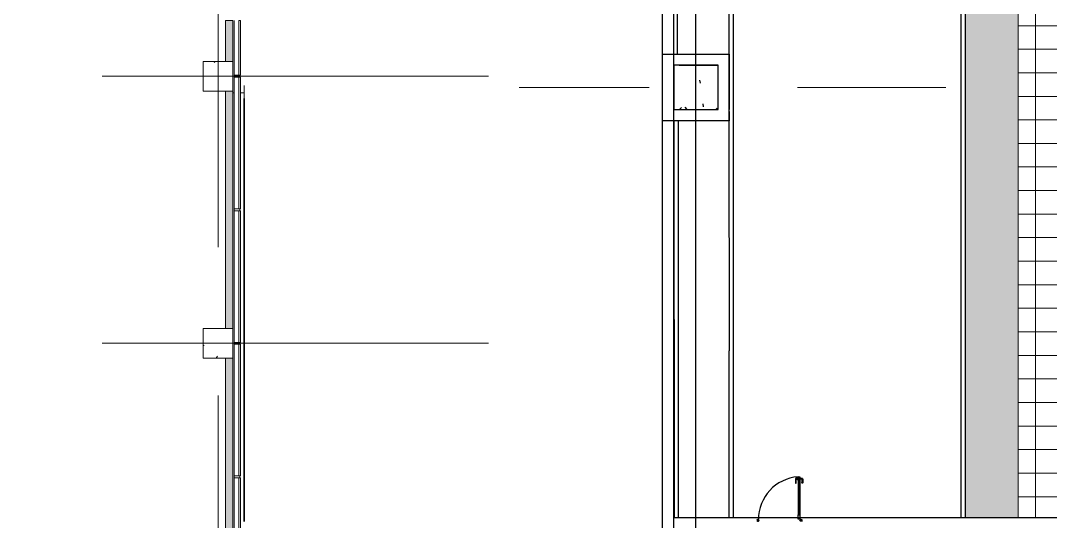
# Model space of a CAD drawing. Extents: x -14231 to 343475, y -171733 to 30720.
# Drawn here: x 205353 to 233148, y -120043 to -106543 of the extents above; entities that cross this region are included whole.
import ezdxf

# ---------------------------------------------------------------- set-up
doc = ezdxf.new("R2010")
doc.units = 0
doc.header["$LTSCALE"] = 8
doc.linetypes.add('IDA - Grid Line', pattern=[3500, 2000, -500, 500, -500])
doc.layers.get('0').update_dxf_attribs({"color": 1, "linetype": 'CONTINUOUS'})
doc.layers.add('000_CTCI_CSA', color=7, linetype='CONTINUOUS')
for name, color, linetype, lineweight in [('25% 高架沖孔地板', 3, 'CONTINUOUS', 0), ('A-_ANOTGRID_E', 7, 'CONTINUOUS', 9), ('A-_CLAD----_E', 7, 'CONTINUOUS', 9), ('A-_CLAD----_E1', 7, 'CONTINUOUS', 9), ('A-_FLOR----_E', 7, 'CONTINUOUS', 9), ('A-_WALL----_E', 7, 'CONTINUOUS', 9), ('A-_WALL----_H', 7, 'CONTINUOUS', 9), ('A-COLN----_E', 7, 'CONTINUOUS', 9), ('A-COLN----_E1', 7, 'CONTINUOUS', 9), ('盲板', 1, 'CONTINUOUS', 0)]:
    doc.layers.add(name, color=color, linetype=linetype, lineweight=lineweight)
doc.layers.add('A-_--------_E-', color=7, linetype='CONTINUOUS', lineweight=9, true_color=0x00a600)

# ---------------------------------------------------------------- blocks, each defined once
blk = doc.blocks.new('IDA - Rectangle Column - 800W X 800D-V6-PH1 LEVEL 3 - PROBE')
at = {"layer": 'A-COLN----_E1', "true_color": 0xaaaaaa}
h = blk.add_hatch(dxfattribs=at)
h.set_pattern_fill('FP_8', color=253, style=0, pattern_type=2)
h.set_pattern_definition([(320, (-325556.1, 924657.2), (-159.3907, -1821.8403), [190.5, -2095.5]), (265, (-325556.1, 924657.2), (1910.5674, 352.428), [152.4, -1676.4]), (10.451, (-325569.4, 924505.4), (1751.166, -1469.4262), [161.9, -1780.901]), (316.184, (-325048.1, 924657.2), (-420.428, -2710.791), [285.75, -3143.25]), (6.636, (-325083.2, 924431.3), (2474.276, -2374.0256), [242.85, -2671.351]), (261.184, (-325048, 924657.2), (2474.2525, -2374.05), [228.6, -2514.6]), (291, (-325175.1, 924403.2), (-1022.6516, -1516.1442), [190.5, -2095.5]), (236, (-325175.1, 924403.2), (1841.8805, -618.021), [152.4, -1676.4]), (341.451, (-325260.3, 924276.8), (819.2124, -2134.1713), [161.9, -1780.901]), (307.5, (-325556.1, 924657.2), (845.5504, -30.88603), [83.82, -1572.26, 83.82, -3300.73]), (307.5, (-325556.1, 924657.2), (845.5504, -30.88603), [-1739.9, -1617.98, 83.82, -1598.93]), (277.5, (-325556.1, 924657.2), (1001.80575, -668.1966), [83.82, -886.46, 83.82, -2175.51]), (277.5, (-325556.1, 924657.2), (1001.80575, -668.1966), [-1054.1, -1534.16, 83.82, -557.53]), (237.5, (-325556.1, 925223.6), (-57.2896, -1355.90933), [83.82, -551.18, 83.82, -4526.28]), (237.5, (-325556.1, 925223.6), (-57.2896, -1355.90933), [-718.82, -1897.38, 83.82, -2545.08]), (227.5, (-325556.1, 925477.6), (254.2664, -1481.2932), [83.82, -741.68, 83.82, -3098.8]), (227.5, (-325556.1, 925477.6), (254.2664, -1481.2932), [-909.32, -1231.9, 83.82, -1783.08])])
h.paths.add_polyline_path([(-400, -400), (400, -400), (400, 400), (-400, 400)])
at = {"layer": 'A-COLN----_E', "color": 253, "true_color": 0xaaaaaa}
for p, q in [((400, 400), (-400, 400)), ((-400, 400), (-400, -400)), ((400, -400), (400, 400)), ((-400, -400), (400, -400))]:
    blk.add_line(p, q, dxfattribs=at)
blk = doc.blocks.new('IDA - Rectangle Column - 800W X 800D-V7-PH1 LEVEL 3 - PROBE')
at = {"layer": 'A-COLN----_E1', "true_color": 0xaaaaaa}
h = blk.add_hatch(dxfattribs=at)
h.set_pattern_fill('FP_9', color=253, style=0, pattern_type=2)
h.set_pattern_definition([(320, (-325556.1, 917457.2), (-159.3907, -1821.8403), [190.5, -2095.5]), (265, (-325556.1, 917457.2), (1910.5674, 352.428), [152.4, -1676.4]), (10.451, (-325569.4, 917305.4), (1751.166, -1469.4262), [161.9, -1780.901]), (316.184, (-325048.1, 917457.2), (-420.428, -2710.791), [285.75, -3143.25]), (6.636, (-325083.2, 917231.3), (2474.276, -2374.0256), [242.85, -2671.351]), (261.184, (-325048, 917457.2), (2474.2525, -2374.05), [228.6, -2514.6]), (291, (-325175.1, 917203.2), (-1022.6516, -1516.1442), [190.5, -2095.5]), (236, (-325175.1, 917203.2), (1841.8805, -618.021), [152.4, -1676.4]), (341.451, (-325260.3, 917076.8), (819.2124, -2134.1713), [161.9, -1780.901]), (307.5, (-325556.1, 917457.2), (845.5504, -30.88603), [83.82, -1572.26, 83.82, -3300.73]), (307.5, (-325556.1, 917457.2), (845.5504, -30.88603), [-1739.9, -1617.98, 83.82, -1598.93]), (277.5, (-325556.1, 917457.2), (1001.80575, -668.1966), [83.82, -886.46, 83.82, -2175.51]), (277.5, (-325556.1, 917457.2), (1001.80575, -668.1966), [-1054.1, -1534.16, 83.82, -557.53]), (237.5, (-325556.1, 918023.6), (-57.2896, -1355.90933), [83.82, -551.18, 83.82, -4526.28]), (237.5, (-325556.1, 918023.6), (-57.2896, -1355.90933), [-718.82, -1897.38, 83.82, -2545.08]), (227.5, (-325556.1, 918277.6), (254.2664, -1481.2932), [83.82, -741.68, 83.82, -3098.8]), (227.5, (-325556.1, 918277.6), (254.2664, -1481.2932), [-909.32, -1231.9, 83.82, -1783.08])])
h.paths.add_polyline_path([(-400, -400), (400, -400), (400, 400), (-400, 400)])
at = {"layer": 'A-COLN----_E', "color": 253, "true_color": 0xaaaaaa}
for p, q in [((400, 400), (-400, 400)), ((-400, 400), (-400, -400)), ((400, -400), (400, 400)), ((-400, -400), (400, -400))]:
    blk.add_line(p, q, dxfattribs=at)
blk = doc.blocks.new('System Panel - AlumPanelClad-White-10007495-PH1 LEVEL 3 - PROBE')
at = {"layer": 'A-_CLAD----_E', "color": 253, "true_color": 0xaaaaaa}
for p, q in [((1775, 25), (-1775, 25)), ((-1775, 25), (-1775, -25)), ((1775, -25), (1775, 25)), ((-1775, -25), (1775, -25))]:
    blk.add_line(p, q, dxfattribs=at)
blk = doc.blocks.new('Rectangular Mullion - groove center-10007492-PH1 LEVEL 3 - PROBE')
at = {"layer": 'A-_CLAD----_E1', "color": 253, "true_color": 0xaaaaaa}
blk.add_line((931882, 325991), (935432, 325991), dxfattribs=at)
blk = doc.blocks.new('Rectangular Mullion - groove center-9997094-PH1 LEVEL 3 - PROBE')
at = {"layer": 'A-_CLAD----_E1', "color": 253, "true_color": 0xaaaaaa}
for p, q in [((-25, -150), (-25, 0)), ((-25, 0), (25, 0)), ((25, 0), (25, -150)), ((25, -150), (-25, -150))]:
    blk.add_line(p, q, dxfattribs=at)
blk = doc.blocks.new('System Panel - AlumPanelClad-White-10085939-PH1 LEVEL 3 - PROBE')
at = {"layer": 'A-_CLAD----_E', "color": 253, "true_color": 0xaaaaaa}
for p, q in [((-300, 25), (-1775, 25)), ((-1775, 25), (-1775, -25)), ((-300, -25), (-300, 25)), ((1775, 25), (700, 25)), ((700, 25), (700, -25)), ((1775, -25), (1775, 25)), ((-1775, -25), (-300, -25)), ((700, -25), (1775, -25))]:
    blk.add_line(p, q, dxfattribs=at)
blk = doc.blocks.new('Rectangular Mullion - groove center-10085933-PH1 LEVEL 3 - PROBE')
at = {"layer": 'A-_CLAD----_E1', "color": 253, "true_color": 0xaaaaaa}
blk.add_line((915957, 325991), (917432, 325991), dxfattribs=at)
blk = doc.blocks.new('188K-SM-03-F10-ARCH-PA-Y2257103$0$AP5A-SM-03-F20-ARCH-PA-Y2230801+Y2230803$0$把手GMT水平鎖')
blk.add_lwpolyline([(24, 8), (-24, 8), (-24, 0), (24, 0)], close=True)
blk.add_lwpolyline([(-11, 0), (-11, -40), (-10, -54, 0.327495), (-4, -62, 0.089847), (104, -64, 1.144881), (99, -45, -0.137079), (16, -45, -0.349357), (11, -40), (11, 0)], format="xyb")

msp = doc.modelspace()

# ---------------------------------------------------------------- hatches: boundary and pattern name
at = {"layer": '000_CTCI_CSA', "true_color": 0x808080}
h = msp.add_hatch(dxfattribs=at)
h.set_pattern_fill('FP_79', color=8, angle=-90, style=0, pattern_type=2)
h.set_pattern_definition([(320, (-114573.8, 809113.8), (-159.3907, -1821.8403), [190.5, -2095.5]), (265, (-114573.8, 809113.8), (1910.5674, 352.428), [152.4, -1676.4]), (10.451, (-114587.1, 808962), (1751.166, -1469.4262), [161.9, -1780.901]), (316.184, (-114065.8, 809113.8), (-420.428, -2710.791), [285.75, -3143.25]), (6.636, (-114100.9, 808888), (2474.276, -2374.0256), [242.85, -2671.351]), (261.184, (-114065.8, 809113.8), (2474.2525, -2374.05), [228.6, -2514.6]), (291, (-114192.8, 808859.8), (-1022.6516, -1516.1442), [190.5, -2095.5]), (236, (-114192.8, 808859.8), (1841.8805, -618.021), [152.4, -1676.4]), (341.451, (-114278, 808733.5), (819.2124, -2134.1713), [161.9, -1780.901]), (307.5, (-114573.8, 809113.8), (845.5504, -30.88603), [83.82, -1572.26, 83.82, -3300.73]), (307.5, (-114573.8, 809113.8), (845.5504, -30.88603), [-1739.9, -1617.98, 83.82, -1598.93]), (277.5, (-114573.8, 809113.8), (1001.80575, -668.1966), [83.82, -886.46, 83.82, -1534.16, -641.35]), (277.5, (-114573.8, 809113.8), (1001.80575, -668.1966), [-2588.26, 83.82, -557.53]), (237.5, (-114573.8, 809680.25), (-57.2896, -1355.90933), [83.82, -551.18, 83.82, -4526.28]), (237.5, (-114573.8, 809680.25), (-57.2896, -1355.90933), [-718.82, -1897.38, 83.82, -2545.08]), (227.5, (-114573.8, 809934.2), (254.2664, -1481.2932), [83.82, -741.68, 83.82, -3098.8]), (227.5, (-114573.8, 809934.2), (254.2664, -1481.2932), [-909.32, -1231.9, 83.82, -1783.08])])
h.paths.add_polyline_path([(222982.2899, -108943.3464), (224182.2899, -108943.3464), (224182.2899, -107743.3464), (222982.2899, -107743.3464)])
at = {"layer": '25% 高架沖孔地板'}
h = msp.add_hatch(dxfattribs=at)
h.set_pattern_fill('SQUARE', color=256, scale=70)
h.set_pattern_definition([(0, (-4111.63, 0), (0, 222.25), [222.25, -222.25]), (90, (-4111.63, 0), (-222.25, 1e-14), [222.25, -222.25])])
h.paths.add_polyline_path([(232282.2899, -90193.3464), (230850.1146, -90194.0668), (230843.8429, -119943.4195), (232279.3961, -119943.2734)])
at = {"layer": 'A-_WALL----_H', "true_color": 0xd4d4d4}
h = msp.add_hatch(dxfattribs=at)
h.set_pattern_fill('FP_1', color=254, angle=-90, style=0, pattern_type=2)
h.set_pattern_definition([(270, (-114873.83, 809413.83), (508, -2032), [83.82, -1440.18, 83.82, -1440.18, -8128]), (270, (-114873.83, 809413.83), (508, -2032), [-3048, 83.82, -2964.18, 83.82, -1440.18, -3556]), (270, (-114873.83, 809413.83), (508, -2032), [-7620, 83.82, -932.18, 83.82, -2456.18]), (30, (-114619.83, 808651.83), (1505.76362, 1455.9409), [83.82, -1440.18, 83.82, -1440.18, -8128]), (30, (-114619.83, 808651.83), (1505.76362, 1455.9409), [-3048, 83.82, -2964.18, 83.82, -1440.18, -3556]), (30, (-114619.83, 808651.83), (1505.76362, 1455.9409), [-7620, 83.82, -932.18, 83.82, -2456.18]), (150, (-113603.83, 808397.83), (-2013.76362, 576.0591), [83.82, -1440.18, 83.82, -1440.18, -8128]), (150, (-113603.83, 808397.83), (-2013.76362, 576.0591), [-3048, 83.82, -2964.18, 83.82, -1440.18, -3556]), (150, (-113603.83, 808397.83), (-2013.76362, 576.0591), [-7620, 83.82, -932.18, 83.82, -2456.18])])
h.paths.add_polyline_path([(210882.289, -128593.3464), (210882.289, -129243.3464), (211082.289, -129243.3464), (211082.289, -128593.3464), (210982.289, -128593.3464)])
h.paths.add_polyline_path([(210882.289, -127596.7272), (211082.289, -127596.7272), (211082.289, -122843.3464), (210882.289, -122843.3464), (210882.289, -127264.4089)])
h.paths.add_polyline_path([(210882.289, -130043.3464), (210882.289, -133743.3464), (211082.289, -133743.3464), (211082.289, -130043.3464), (211056.2021, -130043.3464)])
h.paths.add_polyline_path([(210882.289, -122043.3464), (211082.289, -122043.3464), (211082.289, -115643.3464), (210882.289, -115643.3464)])
h.paths.add_polyline_path([(210882.289, -106543.3464), (210882.289, -107643.3464), (211082.289, -107643.3464), (211082.289, -106543.3464), (210982.289, -106543.3464)])
h.paths.add_polyline_path([(210882.289, -109227.8675), (210882.289, -114843.3464), (211082.289, -114843.3464), (211082.289, -108443.3464), (210882.289, -108443.3464)])
h.paths.add_polyline_path([(210882.289, -105546.7272), (211082.289, -105546.7272), (211082.289, -101243.3464), (210882.289, -101243.3464), (210882.289, -104718.7322)])
h.paths.add_polyline_path([(210882.289, -100443.3464), (211082.289, -100443.3464), (211082.289, -94043.3464), (210882.289, -94043.3464), (210882.289, -100209.5968)])
h.paths.add_polyline_path([(210882.289, -93243.3464), (211082.289, -93243.3464), (211082.289, -88893.3464), (210882.289, -88893.3464), (210882.289, -91191.3261)])
h.paths.add_polyline_path([(210882.289, -87896.7272), (211082.289, -87896.7272), (211082.289, -86843.3464), (210882.289, -86843.3464)])
h.paths.add_polyline_path([(210882.289, -86043.3464), (211082.289, -86043.3464), (211082.289, -79643.3464), (210882.289, -79643.3464), (210882.289, -82173.0554)])
h.paths.add_polyline_path([(210882.289, -78843.3464), (211082.289, -78843.3464), (211082.289, -72443.3464), (210882.289, -72443.3464), (210882.289, -73154.7847)])
h.paths.add_polyline_path([(210882.289, -71643.3464), (211082.289, -71643.3464), (211082.289, -69443.3469), (210882.289, -69443.3469)])
h.paths.add_polyline_path([(210882.289, -65243.3464), (210882.289, -68446.7276), (211082.289, -68446.7276), (211082.289, -65243.3464), (210897.8394, -65243.3464)])
h.paths.add_polyline_path([(210882.289, -64136.514), (210882.289, -64443.3464), (211082.289, -64443.3464), (211082.289, -58043.3464), (210882.289, -58043.3464)])
h.paths.add_polyline_path([(210882.289, -57243.3464), (211082.289, -57243.3464), (211082.289, -50843.3464), (210882.289, -50843.3464), (210882.289, -55118.2433)])
h.paths.add_polyline_path([(210882.289, -42743.3464), (210882.289, -46850.1079), (211082.289, -46850.1079), (211082.289, -42743.3464), (211056.7938, -42743.3464)])
h.paths.add_polyline_path([(210882.289, -37743.3464), (210882.289, -41943.3464), (211082.289, -41943.3464), (211082.289, -37743.3464), (210895.055, -37743.3464)])
h.paths.add_polyline_path([(210882.289, -50043.3464), (211082.289, -50043.3464), (211082.289, -47846.7272), (210882.289, -47846.7272)])
at = {"layer": '盲板'}
h = msp.add_hatch(dxfattribs=at)
h.set_pattern_fill('ANSI37', color=256, scale=200, angle=45)
h.set_pattern_definition([(90, (-4111.6, 0), (-635, 0), []), (180, (-4111.6, 0), (0, -635), [])])
h.paths.add_polyline_path([(234722.2899, -90193.3464), (232282.2899, -90193.3464), (232282.2899, -119943.3464), (234722.2899, -119943.3464)])

# ---------------------------------------------------------------- linework, layer by layer
at = {"layer": '000_CTCI_CSA', "color": 8, "true_color": 0x808080}
for p, q in [((223582.2899, -146907.4049), (223582.2899, -47898.2452)), ((222982.2899, -120043.3464), (222982.2899, -87243.3464)), ((224182.2899, -107443.3464), (224482.2899, -107443.3464)), ((224482.2899, -107443.3464), (224482.2899, -108943.5308)), ((224182.2899, -107743.3464), (222982.2899, -107743.3464)), ((222982.2899, -107743.3464), (222982.2899, -108943.3464)), ((224182.2899, -107743.3464), (223132.2899, -107743.3464)), ((223132.2899, -107743.3464), (224182.2899, -107743.3464)), ((224182.2899, -108943.3464), (224182.2899, -107743.3464)), ((222982.2899, -108943.3464), (224182.2899, -108943.3464)), ((226344.5058, -118945.27), (226344.5058, -118839.8787)), ((226344.5058, -118839.8787), (226386.2449, -118839.8787)), ((226386.2449, -118945.27), (226344.5058, -118945.27)), ((226345.1319, -118957.3744), (226345.1319, -118944.5396)), ((226346.0265, -118958.7063), (226345.1918, -118957.5585)), ((226345.4449, -118944.2265), (226385.3058, -118944.2265)), ((226346.1754, -118945.7918), (226346.1754, -118947.4613)), ((226346.1754, -118949.1309), (226346.1754, -118956.5396)), ((226365.0623, -118945.4787), (226346.4884, -118945.4787)), ((226346.4884, -118947.7744), (226351.0797, -118947.7744)), ((226351.0797, -118948.8179), (226346.4884, -118948.8179)), ((226347.2188, -118948.8179), (226346.5928, -118948.8179)), ((226346.5928, -118948.8179), (226346.5928, -119864.157)), ((226346.5928, -118956.957), (226346.5928, -118958.5222)), ((226347.2188, -119864.157), (226347.2188, -118948.8179)), ((226351.3928, -118948.0874), (226351.3928, -118948.5048)), ((226365.3754, -118945.1657), (226365.0623, -118945.4787)), ((226365.6884, -118945.4787), (226365.3754, -118945.1657)), ((226384.2623, -118945.4787), (226365.6884, -118945.4787)), ((226379.358, -118948.5048), (226379.358, -118948.0874)), ((226379.671, -118947.7744), (226384.2623, -118947.7744)), ((226384.2623, -118948.8179), (226379.671, -118948.8179)), ((226383.5319, -118948.8179), (226383.5319, -119864.157)), ((226384.158, -118948.8179), (226383.5319, -118948.8179)), ((226384.158, -119864.157), (226384.158, -118948.8179)), ((226384.158, -118958.5222), (226384.158, -118956.957)), ((226384.5754, -118947.4613), (226384.5754, -118945.7918)), ((226384.5754, -118956.5396), (226384.5754, -118949.1309)), ((226385.559, -118957.5585), (226384.7242, -118958.7063)), ((226385.6188, -118944.5396), (226385.6188, -118957.3744)), ((226386.2449, -118839.8787), (226386.2449, -118945.27)), ((225236.1878, -120000.5638), (225236.1878, -120036.1291)), ((225265.9269, -119995.3464), (225241.4052, -119995.3464)), ((225241.4052, -120041.3464), (225265.4418, -120041.3464)), ((225265.4418, -120041.3464), (225281.9443, -120030.5065)), ((225267.4921, -120022.5638), (225267.4921, -119996.9117)), ((225275.6313, -120022.5638), (225267.4921, -120022.5638)), ((225273.9617, -120023.6073), (225275.6313, -120023.6073)), ((225273.9617, -120025.5899), (225273.9617, -120023.6073)), ((225281.8921, -120025.5899), (225273.9617, -120025.5899)), ((225282.6226, -120022.5638), (225280.2226, -120022.5638)), ((225280.2226, -120023.6073), (225281.8921, -120023.6073)), ((225281.8921, -120023.6073), (225281.8921, -120025.5899)), ((225283.1443, -120028.0421), (225283.1443, -120023.0856)), ((226344.5058, -119984.0092), (226344.5058, -119867.7048)), ((226344.5058, -119867.7048), (226386.2449, -119867.7048)), ((226386.2449, -119984.0092), (226344.5058, -119984.0092)), ((226346.5928, -119864.157), (226347.2188, -119864.157)), ((226347.6362, -119978.7918), (226394.5928, -119978.7918)), ((226347.6362, -119981.4005), (226347.6362, -119978.7918)), ((226394.5928, -119981.4005), (226347.6362, -119981.4005)), ((226383.5319, -119864.157), (226384.158, -119864.157)), ((226386.2449, -119867.7048), (226386.2449, -119984.0092)), ((226389.2313, -120028.0421), (226389.2313, -120023.0856)), ((226389.753, -120022.5638), (226392.153, -120022.5638)), ((226406.9338, -120041.3464), (226390.4313, -120030.5065)), ((226392.153, -120023.6073), (226390.4834, -120023.6073)), ((226390.4834, -120023.6073), (226390.4834, -120025.5899)), ((226390.4834, -120025.5899), (226398.4139, -120025.5899)), ((226394.5928, -119978.7918), (226394.5928, -119981.4005)), ((226396.7443, -120022.5638), (226404.8834, -120022.5638)), ((226398.4139, -120023.6073), (226396.7443, -120023.6073)), ((226398.4139, -120025.5899), (226398.4139, -120023.6073)), ((226402.2747, -120014.2129), (226402.2747, -119989.0824)), ((226402.2747, -119989.0824), (226404.8834, -119989.0824)), ((226404.8834, -120014.2129), (226402.2747, -120014.2129)), ((226404.8834, -119989.0824), (226404.8834, -120014.2129)), ((226404.8834, -120022.5638), (226404.8834, -119996.9117)), ((226406.4487, -119995.3464), (226430.9704, -119995.3464)), ((226430.9704, -120041.3464), (226406.9338, -120041.3464)), ((226436.1878, -120000.5638), (226436.1878, -120036.1291))]:
    msp.add_line(p, q, dxfattribs=at)
at = {"layer": '000_CTCI_CSA'}
for p, q in [((230732.2899, -87478.6374), (230732.2899, -119943.3464)), ((230846.9989, -87478.6374), (230846.9989, -119943.3464)), ((224467.5809, -96743.3464), (224467.5809, -109343.3464)), ((224582.2899, -96743.3464), (224582.2899, -109343.3464)), ((222982.2899, -109243.3464), (222989.6444, -119943.3464)), ((223096.9989, -109243.2676), (223104.3534, -119943.2676)), ((224467.5809, -109343.3464), (224474.9354, -115443.5308)), ((224582.2898, -109343.2082), (224589.6443, -115443.3925)), ((224467.5809, -115443.3464), (224467.5809, -119943.3464)), ((224582.2899, -115443.3464), (224582.2899, -119943.3464)), ((235282.2899, -119943.3464), (222982.2899, -119943.3464))]:
    msp.add_line(p, q, dxfattribs=at)
at = {"layer": '000_CTCI_CSA', "lineweight": -3}
for p, q in [((222982.2899, -107443.3464), (222982.2899, -96643.3464)), ((223082.2899, -107443.3464), (223082.2899, -96643.3464))]:
    msp.add_line(p, q, dxfattribs=at)
at = {"layer": '000_CTCI_CSA', "color": 8, "true_color": 0x808080}
for points in [[(298882.2899, -57043.3464), (298882.2899, -134443.3464), (222682.2899, -134443.3464), (222682.2899, -57043.3464)], [(298582.2899, -57343.3464), (298582.2899, -134143.3464), (222982.2899, -134143.3464), (222982.2899, -57343.3464)]]:
    msp.add_lwpolyline(points, close=True, dxfattribs=at)
for points in [[(224482.2899, -108993.5308), (224482.2899, -109243.3464), (222682.2899, -109243.3464), (222682.2899, -107443.3464), (224482.2899, -107443.3464), (224482.2899, -108943.5308)], [(225236.1878, -119993.3464), (225236.1878, -120043.3464)], [(226436.1878, -119993.3464), (226436.1878, -120043.3464)]]:
    msp.add_lwpolyline(points, dxfattribs=at)
msp.add_lwpolyline([(226365.3754, -119867.8092), (226365.6884, -119867.4961), (226384.2623, -119867.4961, 0.4142135624), (226384.5754, -119867.1831), (226384.5754, -119865.5135, 0.4142135624), (226384.2623, -119865.2005), (226379.671, -119865.2005, -0.4142135624), (226379.358, -119864.8874), (226379.358, -119864.47, -0.4142135624), (226379.671, -119864.157), (226384.2623, -119864.157, 0.4142135624), (226384.5754, -119863.8439), (226384.5754, -119856.4352, 0.4142135624), (226384.3667, -119856.2265), (226384.3667, -119856.2265, -0.4142135624), (226384.158, -119856.0179), (226384.158, -119854.4526, -0.7263600574), (226384.7242, -119854.2685), (226385.559, -119855.4163, -0.1585068778), (226385.6188, -119855.6005), (226385.6188, -119868.4352, -0.4142135624), (226385.3058, -119868.7483), (226345.4449, -119868.7483, -0.4142135624), (226345.1319, -119868.4352), (226345.1319, -119855.6005, -0.1585068778), (226345.1918, -119855.4163), (226346.0265, -119854.2685, -0.7263600574), (226346.5928, -119854.4526), (226346.5928, -119856.0179, -0.4142135624), (226346.3841, -119856.2265, 0.4142135624), (226346.1754, -119856.4352), (226346.1754, -119863.8439, 0.4142135624), (226346.4884, -119864.157), (226351.0797, -119864.157, -0.4142135624), (226351.3928, -119864.47), (226351.3928, -119864.8874, -0.4142135624), (226351.0797, -119865.2005), (226346.4884, -119865.2005, 0.4142135624), (226346.1754, -119865.5135), (226346.1754, -119867.1831, 0.4142135624), (226346.4884, -119867.4961), (226365.0623, -119867.4961)], format="xyb", close=True, dxfattribs=at)
for centre, radius, start, end in [((226420.3184, -119991.4439), 1152.8301, 94.18650818, 180.14693973), ((226345.4449, -118944.5396), 0.313, 90.00001025, 180.00001025), ((226345.4449, -118957.3744), 0.313, 180.00000512, 216.02737916), ((226346.2797, -118958.5222), 0.313, 216.02736435, 359.99998975), ((226346.4884, -118945.7918), 0.313, 90.00001025, 180.00001025), ((226346.4884, -118947.4613), 0.313, 179.99998975, 269.99998975), ((226346.4884, -118949.1309), 0.313, 89.99998292, 179.99998292), ((226346.3841, -118956.5396), 0.2087, 180.00001537, 270.00001537), ((226346.3841, -118956.957), 0.2087, 359.99997951, 89.99997951), ((226351.0797, -118948.0874), 0.313, 0.00001366, 90.00001366), ((226351.0797, -118948.5048), 0.313, 270.00001366, 0.00001366), ((226379.671, -118948.0874), 0.313, 89.99998292, 179.99998292), ((226379.671, -118948.5048), 0.313, 179.99998975, 269.99998975), ((226384.3667, -118956.957), 0.2087, 90.00002561, 180.00002561), ((226384.471, -118958.5222), 0.313, 180.00000854, 323.9726354), ((226384.2623, -118945.7918), 0.313, 359.99998975, 89.99998975), ((226384.2623, -118947.4613), 0.313, 270.00001025, 0.00001025), ((226384.2623, -118949.1309), 0.313, 0.00001708, 90.00001708), ((226384.3667, -118956.5396), 0.2087, 269.99998463, 359.99998463), ((226385.3058, -118944.5396), 0.313, 359.99998975, 89.99998975), ((226385.3058, -118957.3744), 0.313, 323.97262084, 359.99999488)]:
    msp.add_arc(centre, radius, start, end, dxfattribs=at)
at = {"layer": '000_CTCI_CSA', "color": 8, "true_color": 0x808080, "extrusion": (-9.86076e-32, -1.3636e-31, -1)}
for centre, major_axis, ratio, start_param, end_param in [((225241.4052, -120000.5638), (3.6893, -3.6893), 1, 2.356194491, 3.926990817), ((225241.4052, -120036.1291), (-3.6893, -3.6893), 1, -0.7853981634, 0.7853981634), ((225265.9269, -119996.9117), (1.1068, -1.1068), 1, -2.3561944902, -0.7853981634), ((225275.6313, -120023.0856), (-0.3689, -0.3689), 0.9999999999, 2.3561944901, 5.4977871437), ((225280.2226, -120023.0856), (-0.3689, -0.3689), 0.9999999999, -0.7853981634, 2.3561944901), ((225280.0139, -120028.0421), (2.2136, -2.2136), 1, -0.7853981643, 0.1209027643), ((225282.6226, -120023.0856), (0.3689, -0.3689), 1, -2.3561944899, -0.7853981634), ((226389.753, -120023.0856), (-0.3689, -0.3689), 1, 7.0685834706, 8.6393797971), ((226392.3617, -120028.0421), (-2.2136, -2.2136), 1, 6.1622825429, 7.0685834715), ((226392.153, -120023.0856), (0.3689, -0.3689), 0.9999999999, 3.926990817, 7.0685834706), ((226396.7443, -120023.0856), (0.3689, -0.3689), 0.9999999999, 0.7853981634, 3.926990817), ((226406.4487, -119996.9117), (-1.1068, -1.1068), 1, 7.0685834706, 8.6393797974), ((226430.9704, -120000.5638), (-3.6893, -3.6893), 1, 2.3561944902, 3.9269908162), ((226430.9704, -120036.1291), (3.6893, -3.6893), 1, 5.4977871438, 7.0685834706)]:
    msp.add_ellipse(centre, major_axis=major_axis, ratio=ratio, start_param=start_param, end_param=end_param, dxfattribs=at)
at = {"layer": '000_CTCI_CSA', "color": 8, "true_color": 0x808080}
msp.add_ellipse((226400.1878, -119983.4874), major_axis=(5.165, 5.165), ratio=1, start_param=5.4977871438, end_param=11.780972451, dxfattribs=at)
at = {"layer": '25% 高架沖孔地板'}
msp.add_lwpolyline([(230846.9989, -90193.9241), (232282.2899, -90193.3464), (232282.2899, -119943.0576), (230846.9989, -119943.6353)], close=True, dxfattribs=at)
at = {"layer": 'A-_--------_E-', "color": 7, "lineweight": 35}
msp.add_line((211389.0671, -108643.3464), (211389.0671, -120043.3464), dxfattribs=at)
at = {"layer": 'A-_ANOTGRID_E', "color": 254, "linetype": 'IDA - Grid Line', "true_color": 0xd4d4d4}
for p, q in [((210682.2899, -12650.3661), (210682.2899, -169732.6721)), ((179558.4541, -108043.3464), (217979.1948, -108043.3464)), ((179558.4541, -115243.3464), (217979.1948, -115243.3464))]:
    msp.add_line(p, q, dxfattribs=at)
at = {"layer": 'A-_ANOTGRID_E', "color": 8, "linetype": 'IDA - Grid Line', "true_color": 0x808080}
msp.add_line((306322.8966, -108343.3464), (218813.0045, -108343.3464), dxfattribs=at)
at = {"layer": 'A-_FLOR----_E'}
for p, q in [((211117.2786, -108493.3464), (211082.2899, -108493.3464)), ((211389.0671, -108493.3464), (211292.2786, -108493.3464))]:
    msp.add_line(p, q, dxfattribs=at)
at = {"layer": 'A-_WALL----_E', "color": 253, "true_color": 0xaaaaaa}
for p, q in [((211082.289, -106543.3464), (210882.289, -106543.3464)), ((210882.289, -106543.3464), (210882.289, -107643.3464)), ((211082.289, -107643.3464), (211082.289, -106543.3464)), ((210882.289, -108443.3464), (210882.289, -114843.3464)), ((211082.289, -114843.3464), (211082.289, -108443.3464)), ((210882.289, -115643.3464), (210882.289, -122043.3464)), ((211082.289, -122043.3464), (211082.289, -115643.3464))]:
    msp.add_line(p, q, dxfattribs=at)
at = {"layer": 'A-_WALL----_E'}
for p, q in [((211389.0671, -108293.3464), (211389.0671, -108493.3464)), ((211389.0671, -108493.3464), (211389.0671, -108643.3464))]:
    msp.add_line(p, q, dxfattribs=at)
at = {"layer": '盲板'}
msp.add_lwpolyline([(232282.2899, -90193.3464), (234722.2899, -90193.3464), (234722.2899, -119943.3464), (232282.2899, -119943.3464)], close=True, dxfattribs=at)

# ---------------------------------------------------------------- block references
at = {"layer": '000_CTCI_CSA', "color": 8, "true_color": 0x808080, "yscale": 1.058823529319919, "zscale": 1.058823529319919}
for p, xscale, rotation in [((226336.0352, -118893.3493), 1.058823529319919, 270), ((226394.7155, -118893.3493), -1.058823529319919, 90)]:
    msp.add_blockref('188K-SM-03-F10-ARCH-PA-Y2257103$0$AP5A-SM-03-F20-ARCH-PA-Y2230801+Y2230803$0$把手GMT水平鎖', p, dxfattribs=dict(at, xscale=xscale, rotation=rotation))
at = {"layer": 'A-_CLAD----_E', "color": 253, "lineweight": 9, "true_color": 0xaaaaaa, "rotation": 89.99999999999999}
for name, p in [('System Panel - AlumPanelClad-White-10085939-PH1 LEVEL 3 - PROBE', (211267.2786, -106243.3464)), ('System Panel - AlumPanelClad-White-10007495-PH1 LEVEL 3 - PROBE', (211267.2786, -109843.3464)), ('System Panel - AlumPanelClad-White-10007495-PH1 LEVEL 3 - PROBE', (211267.2786, -113443.3464)), ('System Panel - AlumPanelClad-White-10007495-PH1 LEVEL 3 - PROBE', (211267.2786, -117043.3464))]:
    msp.add_blockref(name, p, dxfattribs=at)
at = {"layer": 'A-_CLAD----_E', "color": 8, "lineweight": 9, "true_color": 0x808080, "rotation": 89.99999999999999}
msp.add_blockref('System Panel - AlumPanelClad-White-10007495-PH1 LEVEL 3 - PROBE', (211267.2786, -120643.3464), dxfattribs=at)
at = {"layer": 'A-_CLAD----_E1', "color": 253, "lineweight": 9, "true_color": 0xaaaaaa, "rotation": 270}
for name, p in [('Rectangular Mullion - groove center-10085933-PH1 LEVEL 3 - PROBE', (-114873.8284, 809413.8288)), ('Rectangular Mullion - groove center-10007492-PH1 LEVEL 3 - PROBE', (-114873.8284, 823813.8288)), ('Rectangular Mullion - groove center-10007492-PH1 LEVEL 3 - PROBE', (-114873.8284, 820213.8288)), ('Rectangular Mullion - groove center-10007492-PH1 LEVEL 3 - PROBE', (-114873.8284, 816613.8288))]:
    msp.add_blockref(name, p, dxfattribs=at)
at = {"layer": 'A-_CLAD----_E1', "color": 253, "lineweight": 9, "true_color": 0xaaaaaa, "extrusion": (0, 0, -1), "rotation": 90.00000000000001}
for p in [(-211267.2786, -108043.3464), (-211267.2786, -111643.3464), (-211267.2786, -115243.3464)]:
    msp.add_blockref('Rectangular Mullion - groove center-9997094-PH1 LEVEL 3 - PROBE', p, dxfattribs=at)
at = {"layer": 'A-_CLAD----_E1', "color": 8, "lineweight": 9, "true_color": 0x808080, "extrusion": (0, 0, -1), "rotation": 90.00000000000001}
msp.add_blockref('Rectangular Mullion - groove center-9997094-PH1 LEVEL 3 - PROBE', (-211267.2786, -118843.3464), dxfattribs=at)
at = {"layer": 'A-_CLAD----_E1', "color": 8, "lineweight": 9, "true_color": 0x808080, "rotation": 270}
msp.add_blockref('Rectangular Mullion - groove center-10007492-PH1 LEVEL 3 - PROBE', (-114873.8284, 813013.8288), dxfattribs=at)
at = {"layer": 'A-COLN----_E1', "color": 253, "lineweight": 9, "true_color": 0xaaaaaa}
for name, p in [('IDA - Rectangle Column - 800W X 800D-V7-PH1 LEVEL 3 - PROBE', (210682.2899, -108043.3464)), ('IDA - Rectangle Column - 800W X 800D-V6-PH1 LEVEL 3 - PROBE', (210682.2899, -115243.3464))]:
    msp.add_blockref(name, p, dxfattribs=at)

doc.saveas('drawing.dxf')
